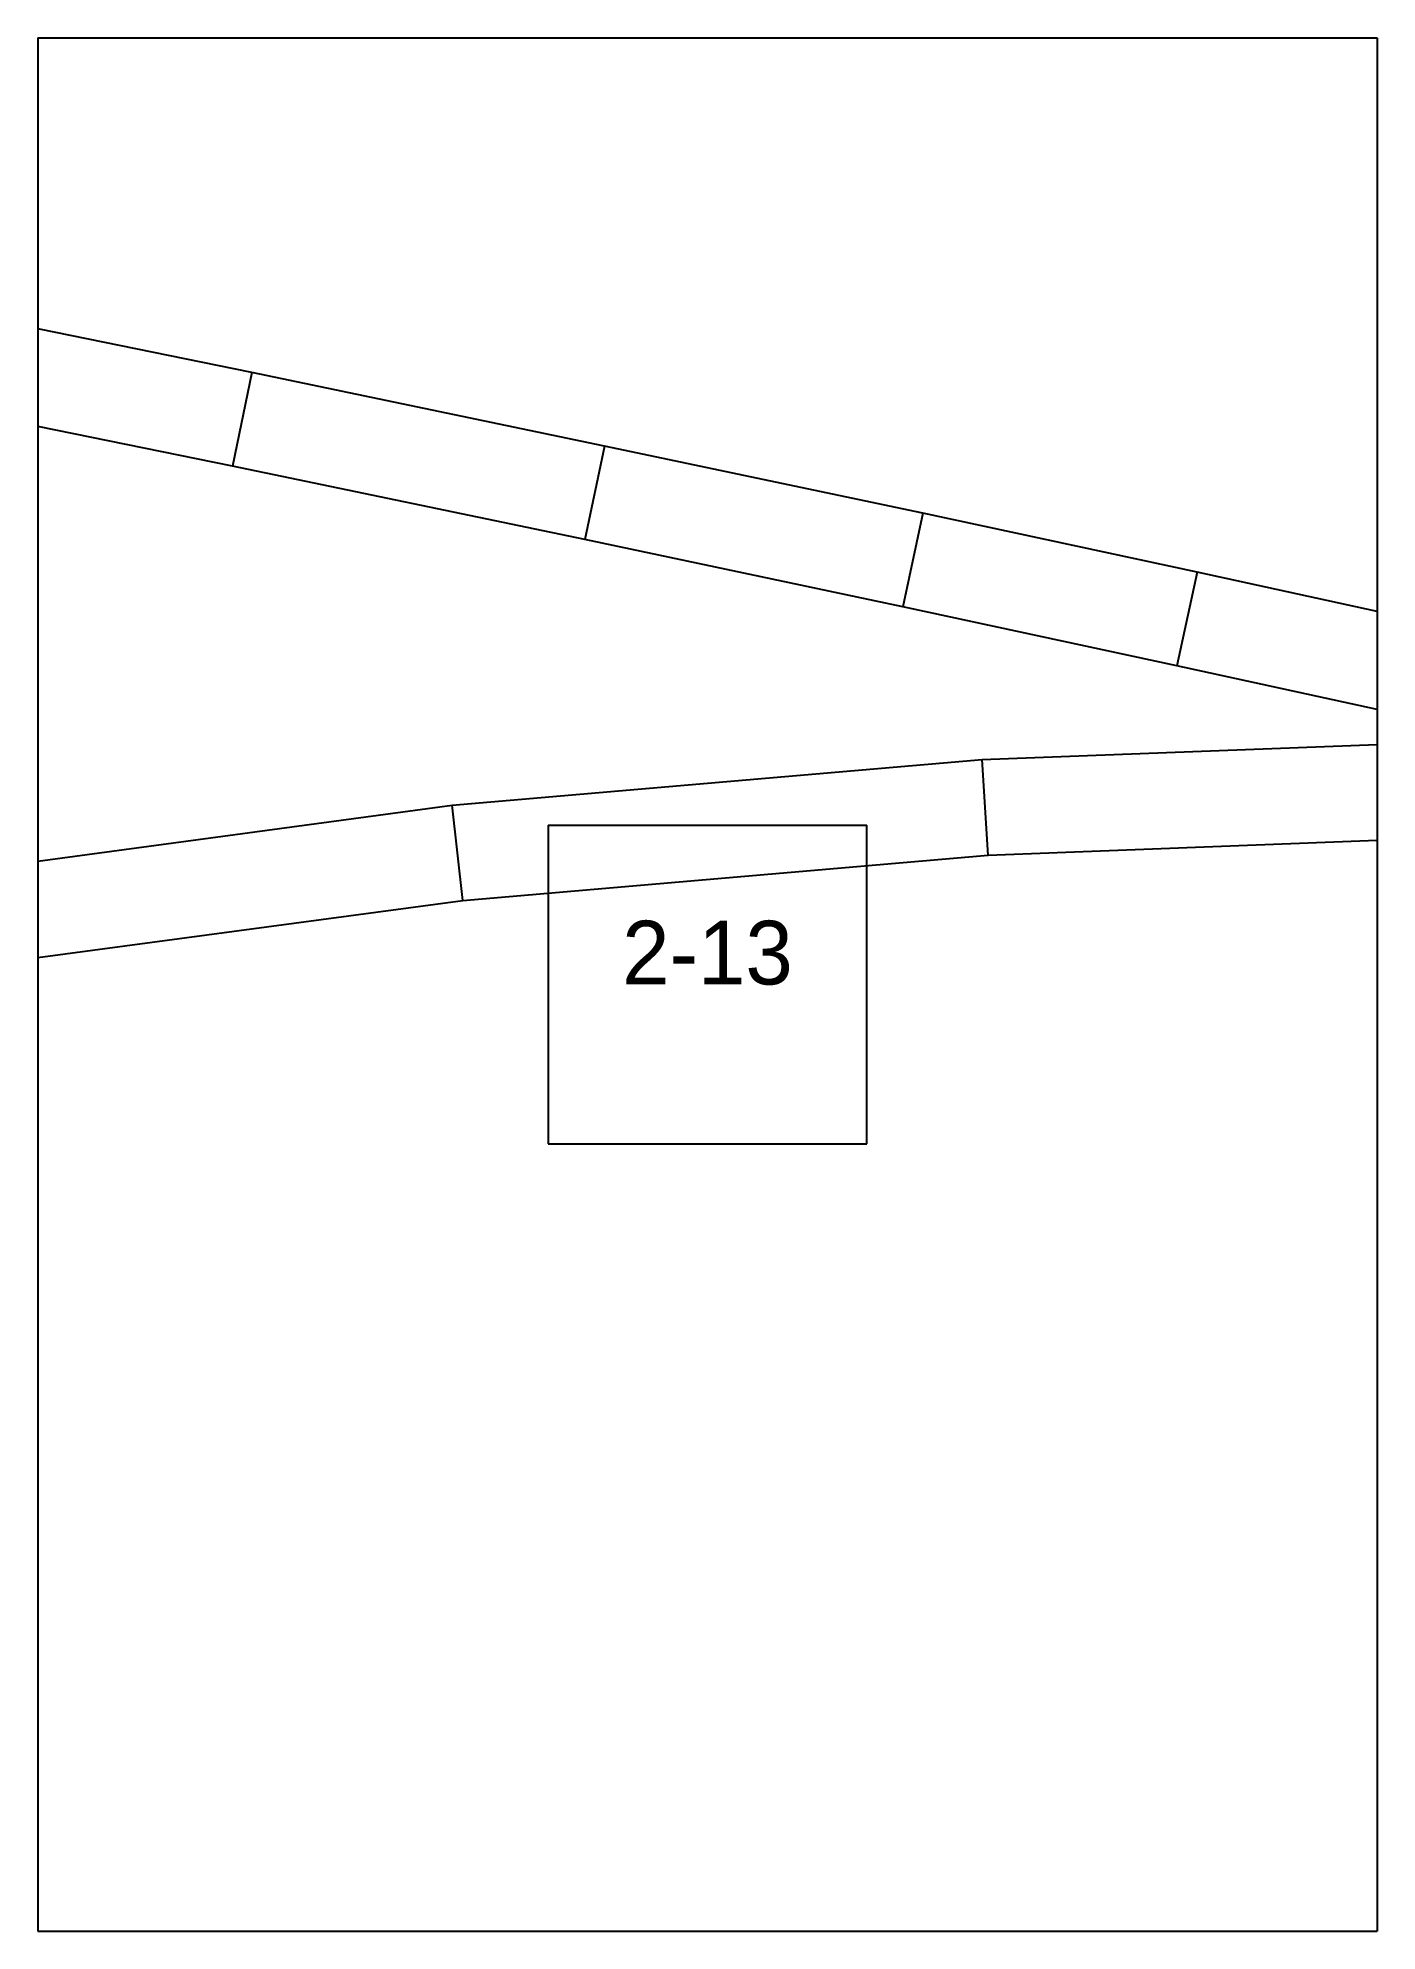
# Paper-space layout 'Plan 2-13' of a CAD drawing. Header units: metres, sheet in millimetres. Extents: x 0 to 210, y 0 to 297.
# The model-space entities are those that its viewports show. They can reach past a viewport. Long polylines and large blocks are cut down to what shows.
import ezdxf
from ezdxf.enums import TextEntityAlignment as Align

# ---------------------------------------------------------------- set-up
doc = ezdxf.new("R2010")
doc.units = ezdxf.units.M
for name, color, linetype in [('default', 7, 'Continuous'), ('TEXTLAYER', 7, 'Continuous'), ('VIEWPORTS', 7, 'Continuous')]:
    doc.layers.add(name, color=color, linetype=linetype)

msp = doc.modelspace()

# ---------------------------------------------------------------- linework, layer by layer
at = {"color": 9}
for p, q in [((2520, 0), (2520, -297)), ((2520, 0), (2520, -297)), ((2730, 0), (2730, -297)), ((2730, 0), (2730, -297)), ((2310, -297), (2520, -297)), ((2310, -297), (2520, -297)), ((2520, -297), (2730, -297)), ((2520, -297), (2520, -594)), ((2520, -297), (2730, -297)), ((2520, -297), (2520, -594)), ((2730, -297), (2940, -297)), ((2730, -297), (2730, -594)), ((2730, -297), (2940, -297)), ((2730, -297), (2730, -594)), ((2600, -420.5), (2650, -420.5)), ((2600, -420.5), (2600, -470.5)), ((2650, -470.5), (2650, -420.5)), ((2600, -470.5), (2650, -470.5)), ((2310, -594), (2520, -594)), ((2310, -594), (2520, -594)), ((2520, -594), (2730, -594)), ((2520, -594), (2520, -891)), ((2520, -594), (2730, -594)), ((2520, -594), (2520, -891)), ((2730, -594), (2940, -594)), ((2730, -594), (2730, -891)), ((2730, -594), (2940, -594)), ((2730, -594), (2730, -891))]:
    msp.add_line(p, q, dxfattribs=at)
at = {"layer": 'default', "color": 7, "linetype": 'Continuous'}
for p, q in [((2553.53, -349.52), (2493.73, -337.24)), ((2553.53, -349.52), (2550.5, -364.21)), ((2608.87, -361.03), (2553.53, -349.52)), ((2550.5, -364.21), (2490.75, -351.94)), ((2608.87, -361.03), (2605.79, -375.71)), ((2658.74, -371.57), (2608.87, -361.03)), ((2605.79, -375.71), (2550.5, -364.21)), ((2658.74, -371.57), (2655.61, -386.24)), ((2701.79, -380.83), (2658.74, -371.57)), ((2655.61, -386.24), (2605.79, -375.71)), ((2701.79, -380.83), (2698.61, -395.49)), ((2735.72, -388.24), (2701.79, -380.83)), ((2698.61, -395.49), (2655.61, -386.24)), ((2732.52, -402.89), (2698.61, -395.49)), ((2668.07, -410.21), (2751.43, -407.02)), ((2584.96, -417.39), (2668.07, -410.21)), ((2669, -425.19), (2668.07, -410.21)), ((2502.29, -428.54), (2584.96, -417.39)), ((2586.61, -432.31), (2584.96, -417.39)), ((2669, -425.19), (2752, -422.01)), ((2586.61, -432.31), (2669, -425.19)), ((2504.65, -443.36), (2586.61, -432.31))]:
    msp.add_line(p, q, dxfattribs=at)

# ---------------------------------------------------------------- texts
at = {"layer": 'TEXTLAYER', "color": 1}
msp.add_text('2-13', height=10, dxfattribs=at).set_placement((2625, -445.5), align=Align.CENTER)

psp = doc.layouts.new('Plan 2-13')

# ---------------------------------------------------------------- viewports
at = {"layer": 'VIEWPORTS'}
psp.add_viewport(center=(105, 148.5), size=(210, 297), view_center_point=(2625, -445.5), view_height=297, dxfattribs=at)

doc.saveas('drawing.dxf')
